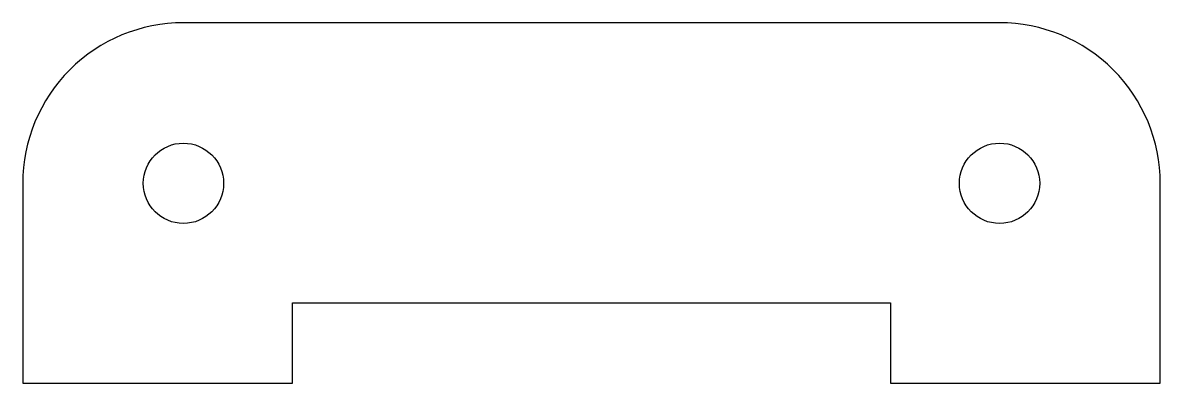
# Model space of a CAD drawing. Header units: millimetres. Extents: x -35.4 to 35.4, y 23.7 to 46.2.
import ezdxf

# ---------------------------------------------------------------- set-up
doc = ezdxf.new("R2010")
doc.units = ezdxf.units.MM

msp = doc.modelspace()

# ---------------------------------------------------------------- linework, layer by layer
msp.add_lwpolyline([(-35.4, 36.169), (-35.4, 23.719), (-18.614, 23.719), (-18.614, 28.719), (18.615, 28.719), (18.615, 23.719), (35.4, 23.719), (35.4, 36.169, 0.414214), (25.4, 46.169), (-25.4, 46.169, 0.414214)], format="xyb", close=True)
for centre in [(-25.4, 36.169), (25.4, 36.169)]:
    msp.add_circle(centre, 2.5)

doc.saveas('drawing.dxf')
